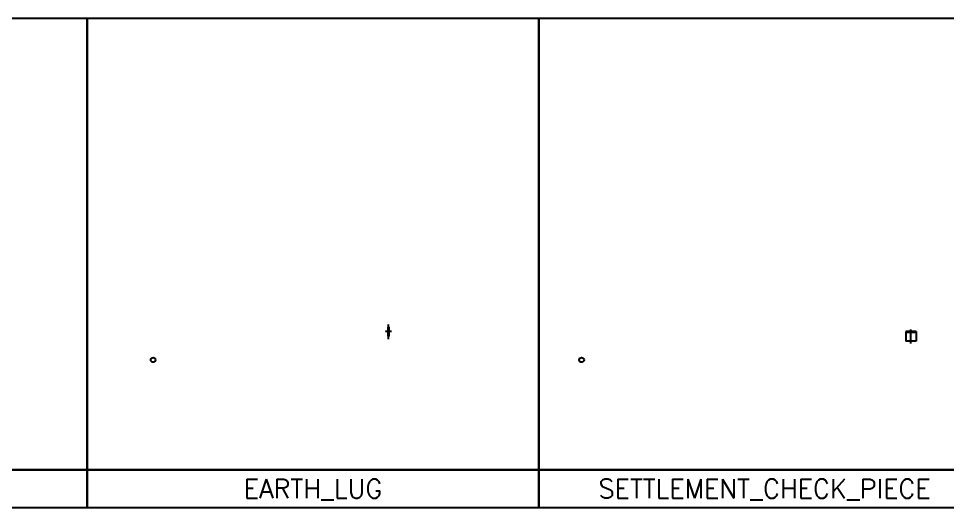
# Model space of a CAD drawing. Header units: millimetres. Extents: x -2091 to 296200, y -2515 to 5200.
# Drawn here: x 33871 to 43744, y 0 to 5200 of the extents above; entities that cross this region are included whole.
import ezdxf
from ezdxf.enums import TextEntityAlignment as Align

# ---------------------------------------------------------------- set-up
doc = ezdxf.new("R2010")
doc.units = ezdxf.units.MM
doc.linetypes.add('CENTER2', pattern=[1.125, 0.75, -0.125, 0.125, -0.125])
doc.linetypes.add('CONTINU', pattern=[0])
doc.layers.add('WP', color=6, linetype='Continuous')
doc.styles.add('ROMANS', font='romans.shx')

msp = doc.modelspace()

# ---------------------------------------------------------------- linework, layer by layer
at = {"color": 2, "linetype": 'Continuous'}
for p, q in [((37795.77, 1919.95), (37805.77, 1919.95)), ((37795.77, 1919.95), (37795.77, 1819.95)), ((37805.77, 1919.95), (37805.77, 1819.95)), ((37795.77, 1819.95), (37805.77, 1819.95)), ((43410.78, 1869.95), (43300.78, 1869.95)), ((43300.78, 1869.95), (43300.78, 1769.95)), ((43410.78, 1859.95), (43300.78, 1859.95)), ((43410.78, 1869.95), (43410.78, 1769.95)), ((43410.78, 1769.95), (43300.78, 1769.95))]:
    msp.add_line(p, q, dxfattribs=at)
at = {"color": 1, "linetype": 'CENTER2', "ltscale": 0.5}
msp.add_line((37800.77, 1949.2), (37800.77, 1790.69), dxfattribs=at)
at = {"color": 1, "linetype": 'CENTER2'}
for p, q in [((43355.78, 1745.27), (43355.78, 1891.09)), ((37835.03, 1869.95), (37767.39, 1869.95))]:
    msp.add_line(p, q, dxfattribs=at)
at = {"layer": 'WP', "ltscale": 0.5}
for points in [[(29800, 400), (34600, 400), (34600, 5200), (29800, 5200)], [(34600, 400), (39400, 400), (39400, 5200), (34600, 5200)], [(39400, 400), (44200, 400), (44200, 5200), (39400, 5200)]]:
    msp.add_lwpolyline(points, close=True, dxfattribs=at)
at = {"layer": 'WP', "linetype": 'CONTINU', "ltscale": 0.5}
for points in [[(29800, 0), (34600, 0), (34600, 400), (29800, 400)], [(34600, 0), (39400, 0), (39400, 400), (34600, 400)], [(39400, 0), (44200, 0), (44200, 400), (39400, 400)]]:
    msp.add_lwpolyline(points, close=True, dxfattribs=at)
at = {"layer": 'WP', "ltscale": 0.5}
for centre in [(35300.77, 1569.95), (39855.78, 1569.95)]:
    msp.add_circle(centre, 25, dxfattribs=at)

# ---------------------------------------------------------------- texts
at = {"layer": 'WP', "color": 7, "linetype": 'CONTINU', "lineweight": 53, "ltscale": 0.5, "style": 'ROMANS'}
for s, p in [('EARTH_LUG', (37000, 200)), ('SETTLEMENT_CHECK_PIECE', (41800, 200))]:
    msp.add_text(s, height=200, dxfattribs=at).set_placement(p, align=Align.MIDDLE_CENTER)

doc.saveas('drawing.dxf')
